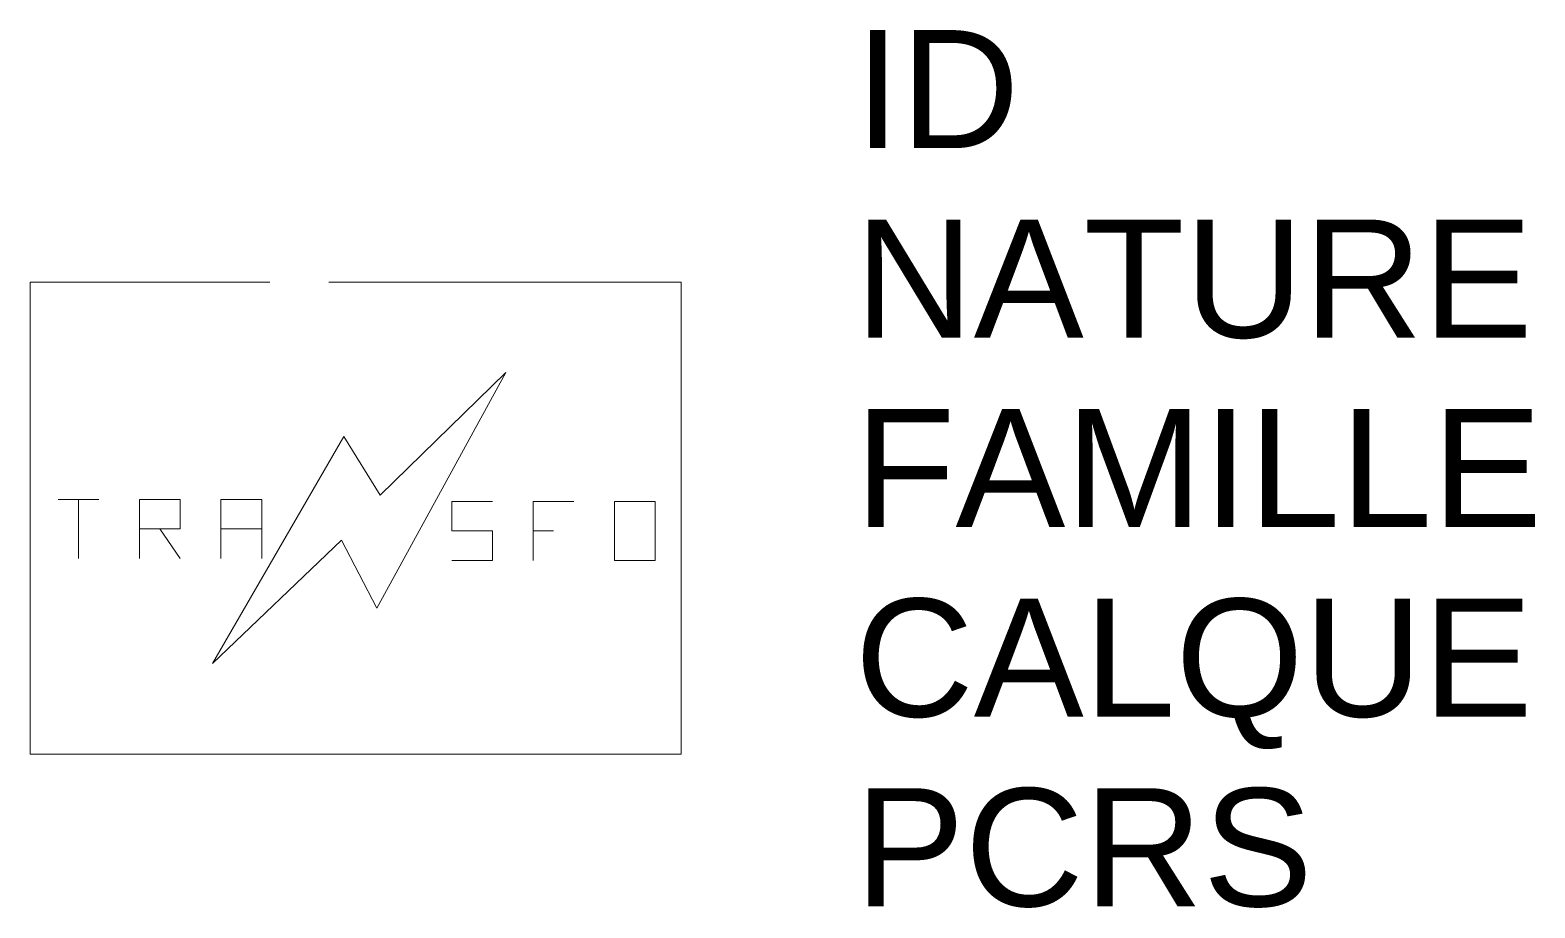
# Model space of a CAD drawing. Header units: metres. Extents: x 3079.5 to 3082.05, y 1834.9 to 1836.39.
import ezdxf

# ---------------------------------------------------------------- set-up
doc = ezdxf.new("R2010")
doc.units = ezdxf.units.M
doc.linetypes.add('Socle_Continu', pattern=[2.5, 2.5, 0])
doc.layers.add('ELECT_SCS', color=1, linetype='Socle_Continu', lineweight=13)
doc.styles.get("Standard").update_dxf_attribs({"font": 'arial.ttf'})

msp = doc.modelspace()

# ---------------------------------------------------------------- linework, layer by layer
at = {"layer": 'ELECT_SCS', "linetype": 'Socle_Continu', "flags": 128}
for points in [[(3079.4977, 1835.1595), (3080.6008, 1835.1595), (3080.6008, 1835.9595), (3079.4977, 1835.9595)], [(3080.4877, 1835.5878), (3080.5567, 1835.5878), (3080.5567, 1835.4878), (3080.4877, 1835.4878)]]:
    msp.add_lwpolyline(points, close=True, dxfattribs=at)
for points in [[(3079.8067, 1835.3131), (3080.0291, 1835.6975), (3080.0907, 1835.5984), (3080.3036, 1835.806), (3080.0853, 1835.4068), (3080.0251, 1835.522), (3079.8067, 1835.3131)], [(3079.5453, 1835.5912), (3079.6143, 1835.5912)], [(3079.5797, 1835.4912), (3079.5797, 1835.5912)], [(3079.6832, 1835.4912), (3079.6832, 1835.5912), (3079.7522, 1835.5912), (3079.7522, 1835.5412), (3079.6832, 1835.5412)], [(3079.8211, 1835.4912), (3079.8211, 1835.5912), (3079.89, 1835.5912), (3079.89, 1835.4912)], [(3080.212, 1835.4878), (3080.2809, 1835.4878), (3080.2809, 1835.5378), (3080.212, 1835.5378), (3080.212, 1835.5878), (3080.2809, 1835.5878)], [(3080.3498, 1835.4878), (3080.3498, 1835.5878), (3080.4188, 1835.5878)], [(3079.7176, 1835.5412), (3079.7522, 1835.4912)], [(3079.8211, 1835.5412), (3079.89, 1835.5412)], [(3080.3498, 1835.5378), (3080.3843, 1835.5378)]]:
    msp.add_lwpolyline(points, dxfattribs=at)

# ---------------------------------------------------------------- texts
at = {"layer": 'ELECT_SCS', "linetype": 'Socle_Continu', "flags": 9}
for tag, p, s in [('ID', (3080.8946, 1836.1867), 'FP_0408'), ('NATURE', (3080.8946, 1835.8654), 'Transformateur électrique'), ('FAMILLE', (3080.8946, 1835.5441), 'Electricité'), ('CALQUE', (3080.8946, 1835.2228), 'ELECT_SCS'), ('PCRS', (3080.8946, 1834.9015), 'AffleurantSymbole')]:
    msp.add_attdef(tag, p, s, height=0.2, dxfattribs=at)

doc.saveas('drawing.dxf')
